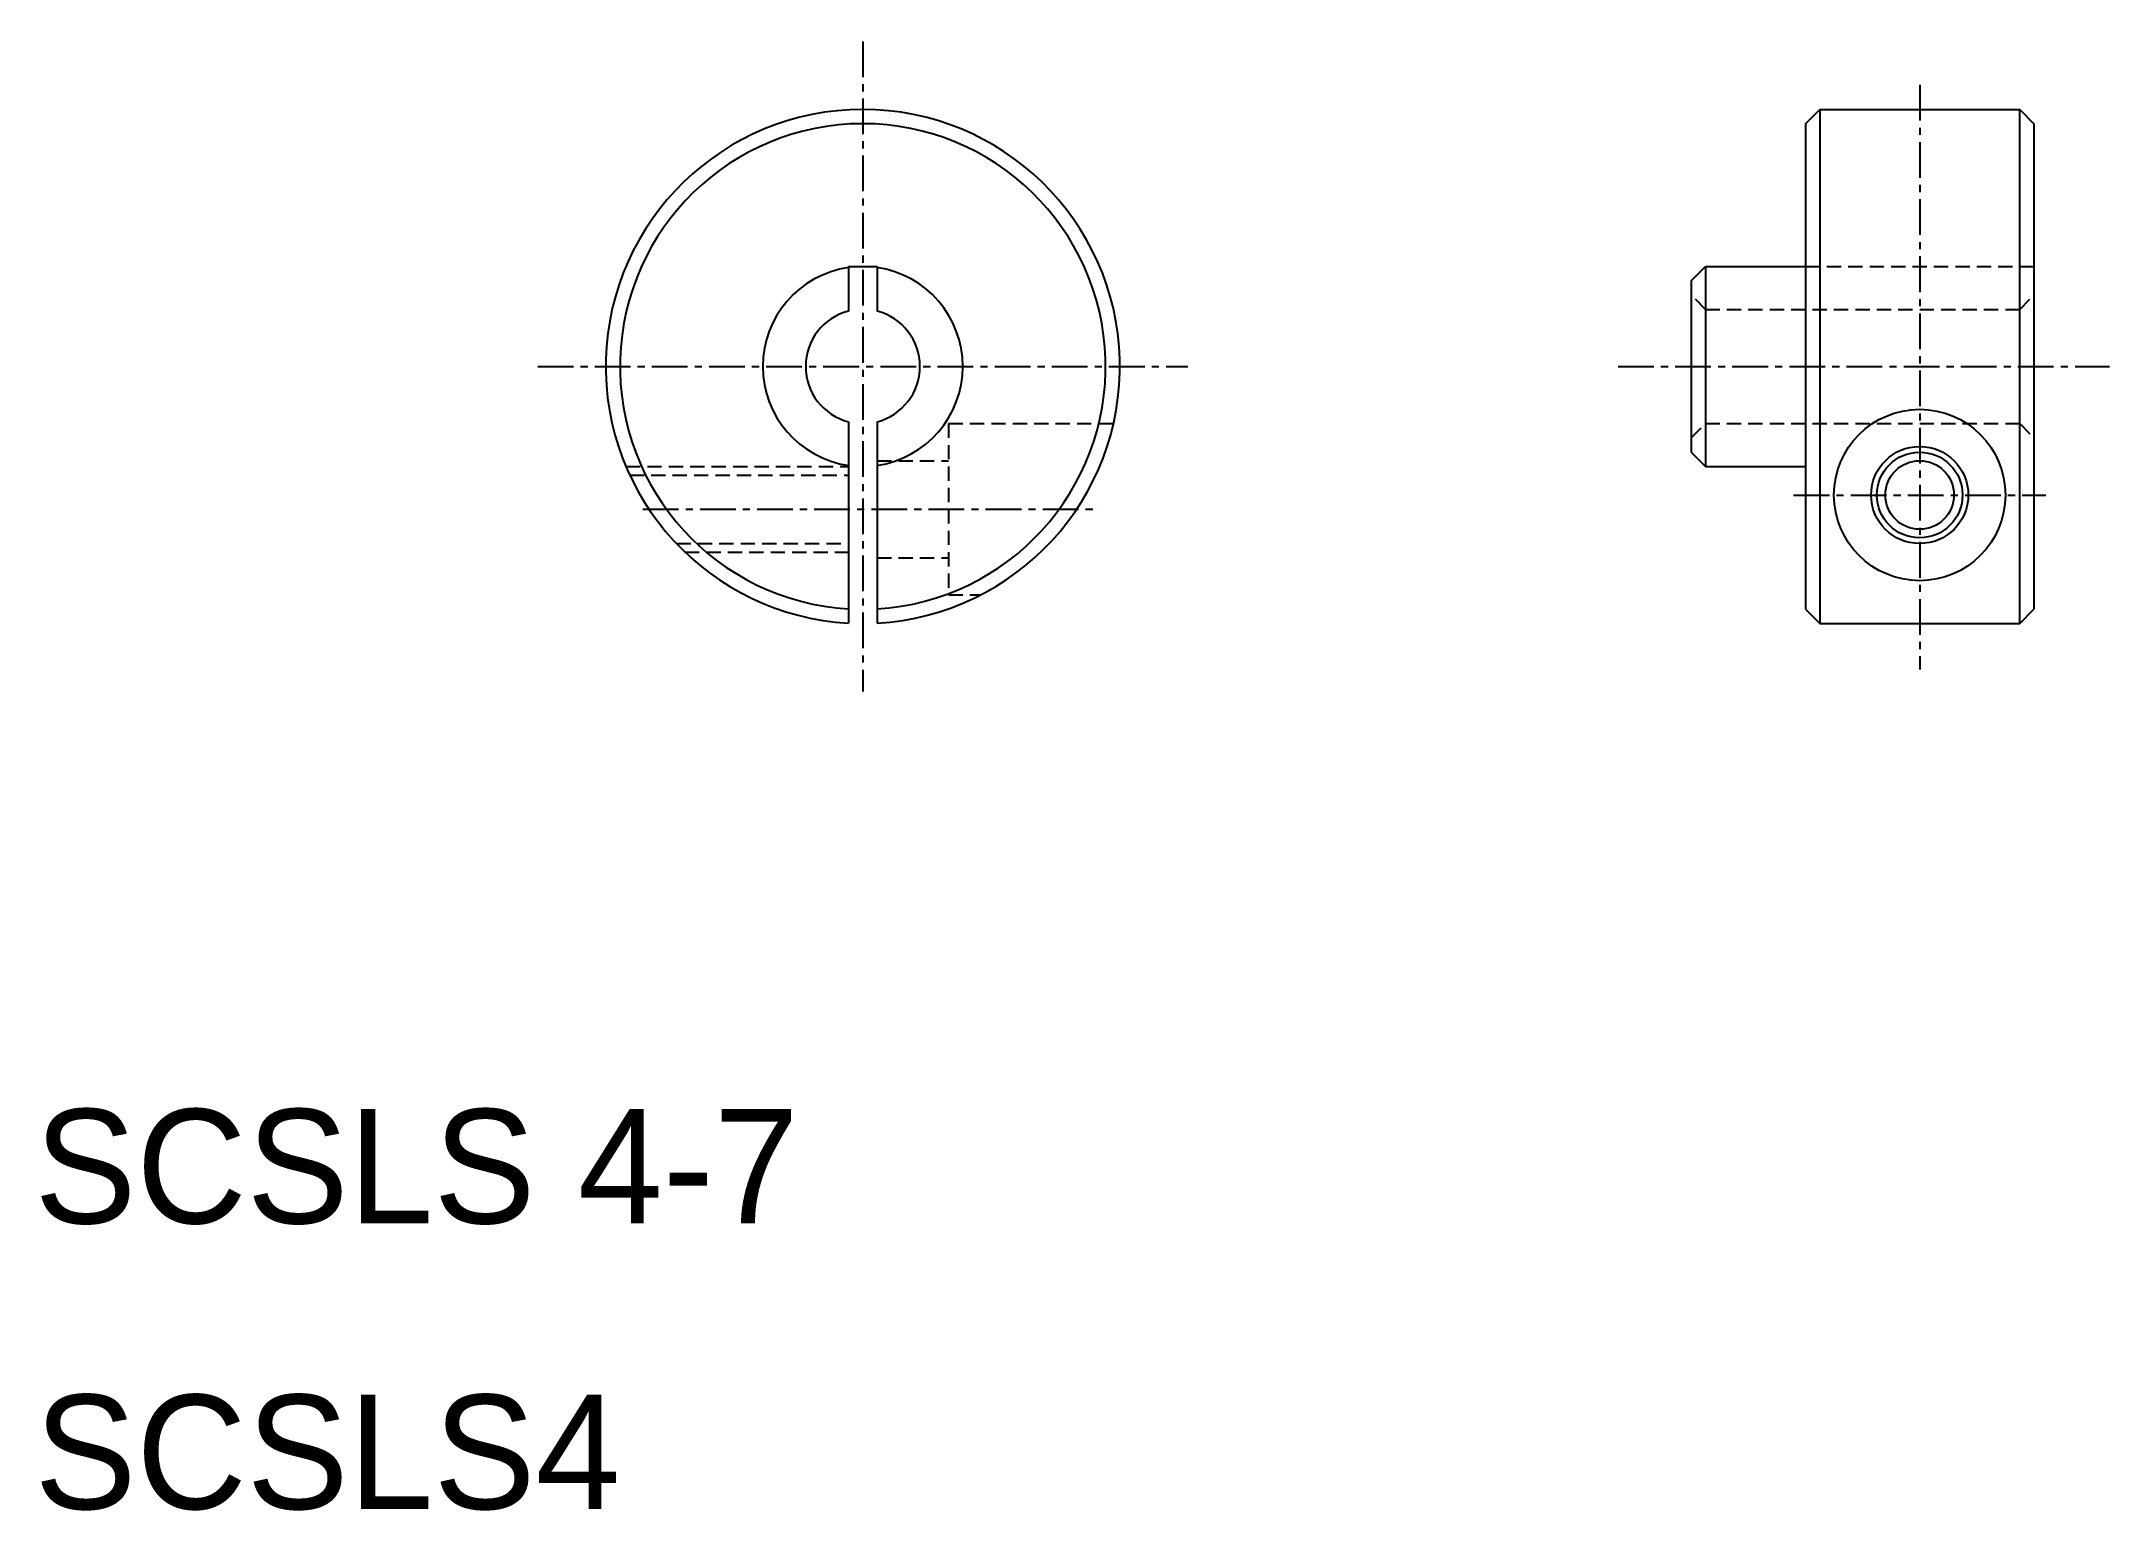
# Model space of a CAD drawing. Extents: x 10.2 to 82.6, y 9.9 to 61.4.
import ezdxf

# ---------------------------------------------------------------- set-up
doc = ezdxf.new("R2010")
doc.units = 0
doc.linetypes.add('CENTER', pattern=[2, 1.25, -0.25, 0.25, -0.25])
doc.linetypes.add('DASHED', pattern=[0.75, 0.5, -0.25])
doc.layers.get('0').update_dxf_attribs({"linetype": 'CONTINUOUS'})
doc.layers.add('CENTER', color=1, linetype='CENTER')

msp = doc.modelspace()

# ---------------------------------------------------------------- linework, layer by layer
at = {"color": 7, "linetype": 'CONTINUOUS'}
for p, q in [((72, 58.5), (72.5, 59)), ((72.5, 59), (72.5, 41)), ((72.5, 59), (79.5, 59)), ((79.5, 41), (79.5, 59)), ((79.5, 59), (80, 58.5)), ((72, 58.5), (72, 41.5)), ((80, 58.5), (80, 41.5)), ((72, 54.25), (72, 54.25)), ((38.5, 53.5), (38.5, 51.936)), ((38.5, 53.5), (39.5, 53.5)), ((39.5, 53.5), (39.5, 51.936)), ((68, 53), (68.5, 53.5)), ((68, 53), (68, 47)), ((68.5, 53.5), (68.5, 46.5)), ((68.5, 53.5), (72, 53.5)), ((72, 50), (72, 50)), ((38.5, 48.064), (38.5, 41.014)), ((39.5, 48.064), (39.5, 41.014)), ((68, 47), (68.5, 46.5)), ((68.5, 46.5), (72, 46.5)), ((72, 41.5), (72.5, 41)), ((79.5, 41), (80, 41.5)), ((72.5, 41), (79.5, 41))]:
    msp.add_line(p, q, dxfattribs=at)
at = {"color": 3, "linetype": 'DASHED'}
for p, q in [((72, 53.5), (80, 53.5)), ((68.5, 52), (68, 52.5)), ((79.5, 52), (80, 52.5)), ((68.5, 52), (79.5, 52)), ((42, 48), (47.775, 48)), ((42, 48), (42, 42)), ((68, 47.5), (68.5, 48)), ((68.5, 48), (79.5, 48)), ((79.5, 48), (80, 47.5)), ((30.708, 46.5), (38.5, 46.5)), ((39.5, 46.7), (42, 46.7)), ((30.842, 46.2), (38.5, 46.2)), ((32.476, 43.8), (38.5, 43.8)), ((32.775, 43.5), (38.5, 43.5)), ((39.5, 43.3), (42, 43.3)), ((42, 42), (43.123, 42))]:
    msp.add_line(p, q, dxfattribs=at)
at = {"color": 7, "linetype": 'CONTINUOUS'}
for radius in [3, 1.7, 1.2]:
    msp.add_circle((76, 45.5), radius, dxfattribs=at)
at = {"color": 3}
msp.add_circle((76, 45.5), 1.5, dxfattribs=at)
at = {"color": 7, "linetype": 'CONTINUOUS'}
for radius, start, end in [(9, 273.18474, 266.81526), (8.5, 273.37229, 266.62771), (3.5, 98.21321, 261.78679), (3.5, 278.21321, 81.78679), (2, 104.47751, 255.52249), (2, 284.47751, 75.52249)]:
    msp.add_arc((39, 50), radius, start, end, dxfattribs=at)
at = {"layer": 'CENTER', "color": 1, "linetype": 'CENTER'}
for p, q in [((39, 61.382), (39, 38.618)), ((76, 59.856), (76, 39.396)), ((27.618, 50), (50.382, 50)), ((65.44, 50), (82.65, 50)), ((31.301, 45), (47.302, 45)), ((71.587, 45.5), (80.413, 45.5))]:
    msp.add_line(p, q, dxfattribs=at)

# ---------------------------------------------------------------- texts
at = {"color": 7, "linetype": 'CONTINUOUS'}
for s, p in [('SCSLS 4-7', (10, 20)), ('SCSLS4', (10, 10))]:
    msp.add_text(s, height=4, dxfattribs=at).set_placement(p)

doc.saveas('drawing.dxf')
